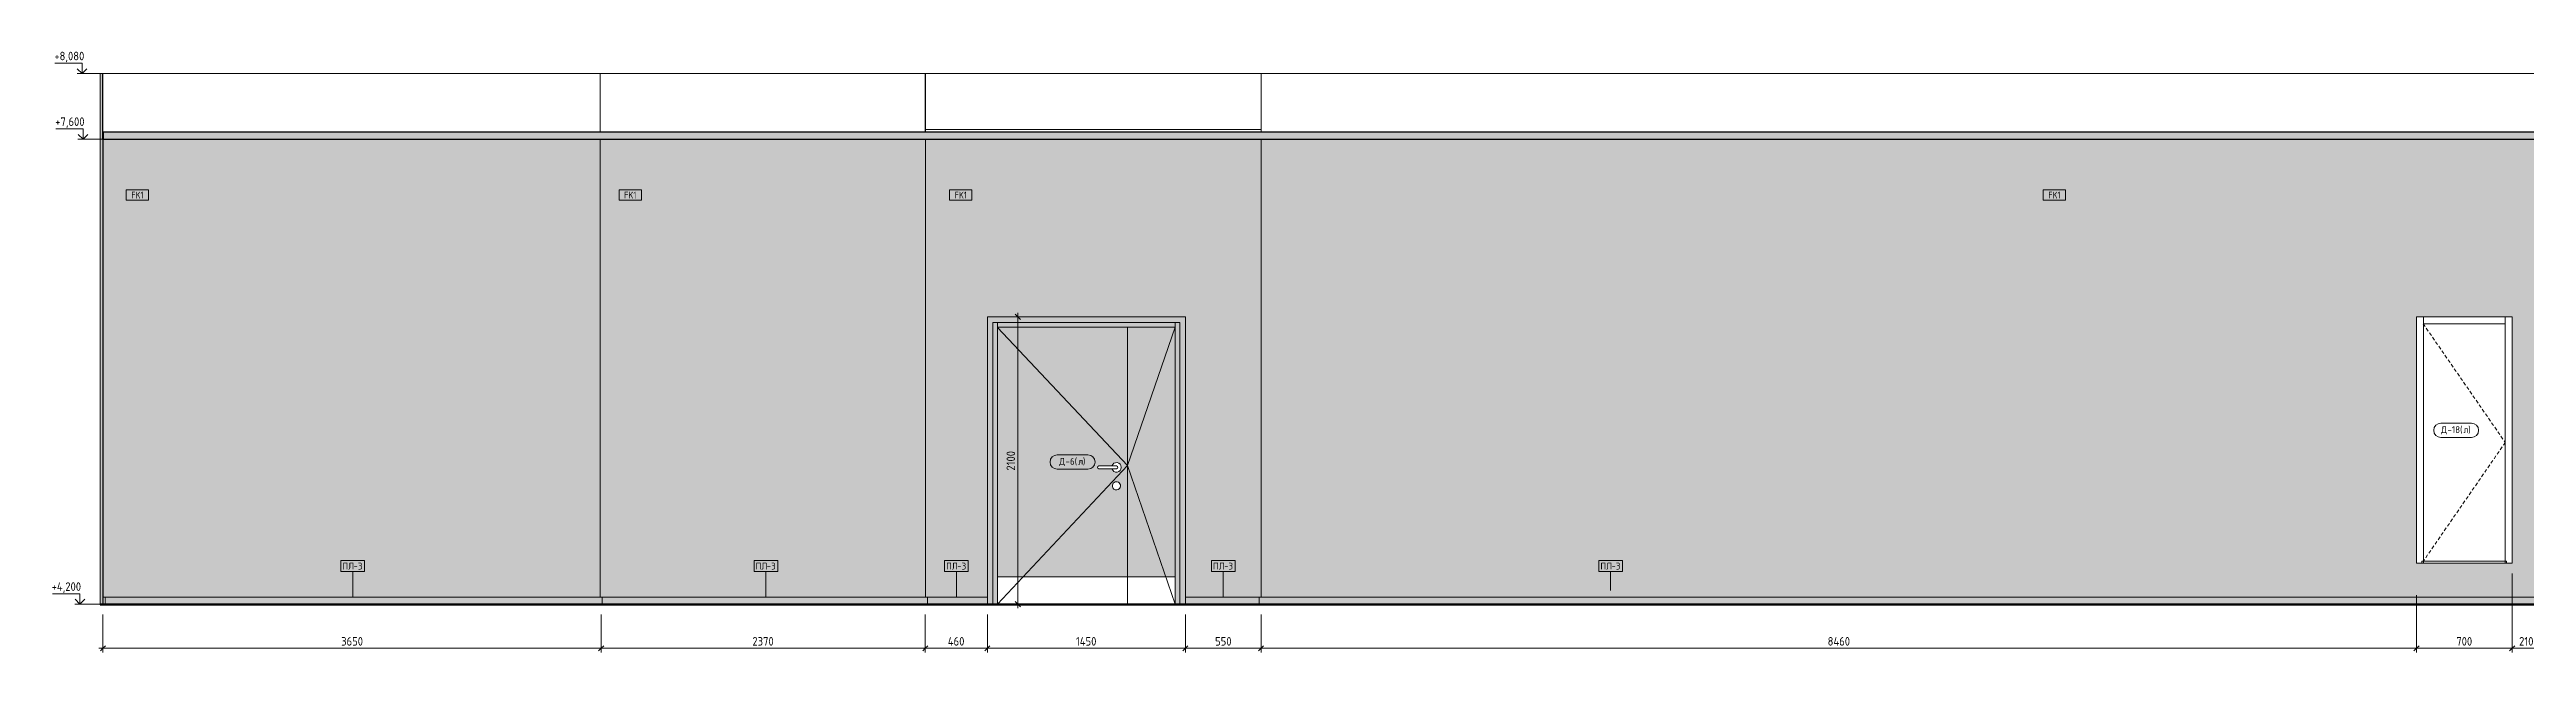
# Model space of a CAD drawing. Header units: millimetres. Extents: x 36646 to 169412, y -1987 to 12080.
# Drawn here: x 83045 to 101181, y 3847 to 8255 of the extents above; entities that cross this region are included whole.
import ezdxf

# ---------------------------------------------------------------- set-up
doc = ezdxf.new("R2010")
doc.units = ezdxf.units.MM
doc.linetypes.add('200_ШТРИХ__ш1_п0_6_', pattern=[40, 25, -15])
doc.linetypes.add('Штрих', pattern=[158.75, 79.375, -79.375])
for name, color, linetype, lineweight in [('A-ANNO-DIMS', 7, 'Continuous', 9), ('A-ANNO-DIMS-25', 7, 'Continuous', 9), ('A-DETL', 7, 'Continuous', 9), ('A-DOOR', 7, 'Continuous', 9), ('A-DOOR-3', 7, 'Штрих', 9), ('A-DOOR-4', 7, '200_ШТРИХ__ш1_п0_6_', 9), ('A-DOOR-FRAM-1', 7, 'Continuous', 9), ('A-DOOR-IDEN', 7, 'Continuous', 9), ('A-FLOR', 7, 'Continuous', 9), ('A-GENM', 7, 'Continuous', 9), ('A-GENM-IDEN', 7, 'Continuous', 9), ('A-WALL', 7, 'Continuous', 9), ('A-WALL-IDEN', 7, 'Continuous', 9), ('A-WALL-PATT', 7, 'Continuous', 9), ('G-ANNO-DIMS', 7, 'Continuous', 9), ('G-ANNO-DIMS-1', 7, 'Continuous', 20), ('I-WALL', 7, 'Continuous', 9)]:
    doc.layers.add(name, color=color, linetype=linetype, lineweight=lineweight)
for name, color, linetype, lineweight, true_color in [('A-CLNG-1', 7, 'Continuous', 9, 0x787878), ('A-CLNG-FNSH-1', 7, 'Continuous', 30, 0x3c3c3c), ('A-FLOR-FNSH-1', 7, 'Continuous', 30, 0x3c3c3c), ('A-WALL-3', 7, 'Continuous', 30, 0x3c3c3c), ('A-WALL-FNSH-2', 7, 'Continuous', 30, 0x3c3c3c), ('I-WALL-1', 7, 'Continuous', 9, 0x787878)]:
    doc.layers.add(name, color=color, linetype=linetype, lineweight=lineweight, true_color=true_color)
doc.styles.add('GOST Common_1', font='GOST_Common.ttf', dxfattribs={"height": 50})
doc.styles.add('GOST Common_2', font='GOST_Common.ttf', dxfattribs={"width": 0.9, "height": 50})
doc.styles.add('ISOCPEUR_1', font='isocpeur.ttf', dxfattribs={"width": 0.9, "height": 62.5})
doc.dimstyles.new('ISO-2_5_0_9К_БОЛЬШОЙ_2', dxfattribs={"dimscale": 304.8, "dimtxt": 62.248823, "dimasz": 0.123031, "dimexe": 0.098425, "dimexo": 0.246063, "dimgap": 0, "dimtad": 1, "dimdec": 0, "dimrnd": 10, "dimzin": 0, "dimdsep": 46, "dimtxsty": 'ISOCPEUR_1', "dimblk1": 'OBLIQUE', "dimblk2": 'OBLIQUE', "dimsah": 1, "dimcen": 0.09, "dimdle": 0.098425, "dimazin": 0, "dimtfac": 1, "dimtdec": 4, "dimtix": 1, "dimtmove": 0, "dimatfit": 3, "dimfxl": 1, "dimtvp": 1, "dimtolj": 1, "dimtzin": 0, "dimarcsym": 2})

# ---------------------------------------------------------------- blocks, each defined once
blk = doc.blocks.new('110_Дверь_СКБ_2Ст - Д-6_л__ ДОО_Дв_1450x2100h_Дверь из раздевальной в коридор-25835678-Развертка 2_30-2')
at = {"layer": 'A-DOOR'}
h = blk.add_hatch(color=256, dxfattribs=at)
h.paths.add_polyline_path([(45311, 4400), (46261, 4400), (46261, 6225), (45311, 6225), (45311, 5166)])
h.paths.add_polyline_path([(46183, 5035), (46175, 5035), (46168, 5038), (46162, 5042), (46157, 5047), (46153, 5054), (46151, 5061), (46151, 5069), (46153, 5076), (46157, 5083), (46161, 5088), (46168, 5092), (46175, 5094), (46182, 5095), (46190, 5094), (46197, 5090), (46203, 5085), (46207, 5080), (46210, 5072), (46211, 5065), (46210, 5058), (46207, 5051), (46203, 5045), (46197, 5040), (46190, 5037), (46185, 5035)])
h.paths.add_polyline_path([(46181, 5165), (46172, 5166), (46164, 5169), (46157, 5175), (46151, 5182), (46147, 5190), (46051, 5190), (46048, 5190), (46046, 5191), (46044, 5193), (46042, 5195), (46041, 5197), (46041, 5200), (46041, 5203), (46042, 5205), (46044, 5207), (46046, 5209), (46048, 5210), (46051, 5210), (46147, 5210), (46151, 5218), (46157, 5225), (46164, 5231), (46172, 5234), (46181, 5235), (46190, 5234), (46199, 5230), (46206, 5225), (46211, 5217), (46215, 5209), (46216, 5200), (46215, 5191), (46211, 5183), (46206, 5175), (46199, 5170), (46190, 5166), (46183, 5165)])
blk.add_hatch(color=256, dxfattribs=at).paths.add_polyline_path([(46611, 4400), (46611, 6225), (46261, 6225), (46261, 4400), (46490, 4400)])
at = {"layer": 'A-DOOR-FRAM-1'}
for points in [[(45236, 4200), (45261, 4200), (45261, 4202), (45276, 4202), (45276, 6260), (46646, 6260), (46646, 4202), (46661, 4202), (46661, 4200), (46686, 4200), (46686, 6300), (45236, 6300), (45236, 4202)], [(45276, 4202), (45311, 4202), (45311, 6260), (45276, 6260), (45276, 4400)], [(46611, 6225), (46611, 6260), (45311, 6260), (45311, 6225), (46605, 6225)], [(46631, 4202), (46646, 4202), (46646, 6260), (46611, 6260), (46611, 4202)]]:
    blk.add_hatch(color=256, dxfattribs=at).paths.add_polyline_path(points)
at = {"layer": 'A-DOOR'}
for p, q in [((46261, 6225), (45311, 6225)), ((45311, 4400), (45311, 6225)), ((46261, 6225), (46261, 4400)), ((46611, 6225), (46261, 6225)), ((46261, 4400), (46261, 6225)), ((46611, 6225), (46611, 4400)), ((46051, 5210), (46181, 5210)), ((46181, 5190), (46051, 5190)), ((46181, 5210), (46147, 5210)), ((46147, 5190), (46181, 5190)), ((45311, 4400), (46261, 4400)), ((45311, 4202), (45311, 4400)), ((46261, 4202), (46261, 4400)), ((46611, 4400), (46261, 4400)), ((46261, 4400), (46261, 4202)), ((46611, 4202), (46611, 4400))]:
    blk.add_line(p, q, dxfattribs=at)
for centre, radius, start, end in [((46051, 5200), 10, 90, 270), ((46181, 5200), 35, 0, 163.3985), ((46181, 5200), 35, 196.6015, 0), ((46181, 5065), 30, 0, 188.1699), ((46181, 5200), 10, 270, 90), ((46181, 5200), 10, 270, 90), ((46181, 5065), 30, 188.1699, 0)]:
    blk.add_arc(centre, radius, start, end, dxfattribs=at)
at = {"layer": 'A-DOOR-3'}
for p, q in [((46686, 6300), (45236, 6300)), ((45236, 4200), (45236, 6300)), ((46686, 6300), (45236, 6300)), ((45236, 4200), (45236, 6300)), ((46686, 4200), (46686, 6300)), ((46686, 4200), (46686, 6300))]:
    blk.add_line(p, q, dxfattribs=at)
at = {"layer": 'A-DOOR-FRAM-1'}
for p, q in [((45276, 4202), (45276, 6260)), ((45276, 6260), (46646, 6260)), ((45311, 6225), (45311, 6260)), ((45311, 6260), (45311, 4400)), ((46611, 6225), (45311, 6225)), ((46611, 6260), (46611, 6225)), ((46611, 6260), (46611, 4400)), ((46646, 6260), (46646, 4202))]:
    blk.add_line(p, q, dxfattribs=at)
blk = doc.blocks.new('110_Дверь_СКБ_1Ст - д-18 700x2100h_Технический шкаф ЭОМ и СС-23257539-Развертка 2_30-2')
at = {"layer": 'A-DOOR'}
for p, q in [((56350, 6250), (55750, 6250)), ((55750, 4514), (55750, 6250)), ((56350, 6250), (56350, 4514)), ((56350, 4514), (55750, 4514))]:
    blk.add_line(p, q, dxfattribs=at)
at = {"layer": 'A-DOOR-4'}
for p, q in [((55749, 6250), (56350, 5382)), ((56350, 5382), (55750, 4514))]:
    blk.add_line(p, q, dxfattribs=at)
at = {"layer": 'A-DOOR-FRAM-1'}
for p, q in [((55750, 6250), (55750, 6300)), ((55750, 6300), (55750, 4500)), ((56350, 6250), (55750, 6250)), ((56350, 6300), (56350, 6250)), ((56350, 6300), (56350, 4500)), ((55740, 4500), (55740, 4514)), ((56360, 4514), (55740, 4514)), ((56360, 4514), (56360, 4500))]:
    blk.add_line(p, q, dxfattribs=at)
blk = doc.blocks.new('Плинтус - Плинтус темный _ст_школа_-32862111-Развертка 2_30-2')
at = {"layer": 'A-GENM'}
blk.add_hatch(color=256, dxfattribs=at).paths.add_polyline_path([(38776, 4200), (42416, 4200), (42416, 4250), (38776, 4250)])
for p in [(38776, 4250), (42416, 4200)]:
    blk.add_line(p, (42416, 4250), dxfattribs=at)
blk = doc.blocks.new('Плинтус - Плинтус темный _ст_школа_-32862112-Развертка 2_30-2')
at = {"layer": 'A-GENM'}
blk.add_line((42416, 4250), (42416, 4200), dxfattribs=at)
blk = doc.blocks.new('Плинтус - Плинтус темный _ст_школа_-32862113-Развертка 2_30-2')
at = {"layer": 'A-GENM'}
blk.add_hatch(color=256, dxfattribs=at).paths.add_polyline_path([(43332, 4200), (44797, 4200), (44797, 4250), (42416, 4250), (42416, 4200), (42780, 4200)])
for p in [(42416, 4250), (44797, 4200)]:
    blk.add_line(p, (44797, 4250), dxfattribs=at)
blk = doc.blocks.new('Плинтус - Плинтус темный _ст_школа_-32862114-Развертка 2_30-2')
at = {"layer": 'A-GENM'}
blk.add_line((44797, 4250), (44797, 4200), dxfattribs=at)
blk = doc.blocks.new('Плинтус - Плинтус темный _ст_школа_-32862115-Развертка 2_30-2')
at = {"layer": 'A-GENM'}
blk.add_hatch(color=256, dxfattribs=at).paths.add_polyline_path([(47225, 4200), (47225, 4250), (46686, 4250), (46686, 4200), (46777, 4200)])
for p, q in [((46686, 4250), (47225, 4250)), ((46686, 4200), (46686, 4250))]:
    blk.add_line(p, q, dxfattribs=at)
blk = doc.blocks.new('Плинтус - Плинтус темный _ст_школа_-32862116-Развертка 2_30-2')
at = {"layer": 'A-GENM'}
blk.add_hatch(color=256, dxfattribs=at).paths.add_polyline_path([(45055, 4200), (45236, 4200), (45236, 4250), (44797, 4250), (44797, 4200)])
for p, q in [((44797, 4250), (45236, 4250)), ((45236, 4250), (45236, 4200))]:
    blk.add_line(p, q, dxfattribs=at)
blk = doc.blocks.new('Плинтус - Плинтус темный _ст_школа_-32862117-Развертка 2_30-2')
at = {"layer": 'A-GENM'}
blk.add_line((47225, 4200), (47225, 4250), dxfattribs=at)
blk = doc.blocks.new('Плинтус - Плинтус темный _ст_школа_-32862118-Развертка 2_30-2')
at = {"layer": 'A-GENM'}
blk.add_hatch(color=256, dxfattribs=at).paths.add_polyline_path([(59119, 4200), (59140, 4200), (59140, 4250), (47225, 4250), (47225, 4200), (58832, 4200)])
for p, q in [((47225, 4250), (47225, 4200)), ((47225, 4250), (59140, 4250)), ((59140, 4250), (59140, 4200))]:
    blk.add_line(p, q, dxfattribs=at)
blk = doc.blocks.new('Плинтус - Плинтус темный _ст_школа_-32862286-Развертка 2_30-2')
at = {"layer": 'A-GENM'}
for p, q in [((38776, 4250), (38761, 4250)), ((38761, 4250), (38761, 4200)), ((38761, 4200), (38776, 4200)), ((38776, 4200), (38776, 4250))]:
    blk.add_line(p, q, dxfattribs=at)
blk = doc.blocks.new('Высотные отметки - Стрелка_Верх-17668718-Развертка 2_30-2')
at = {"layer": 'G-ANNO-DIMS'}
for p, q in [((38608, 8155), (38408, 8155)), ((38645, 8080), (38570, 8080)), ((38608, 8080), (38608, 8155))]:
    blk.add_line(p, q, dxfattribs=at)
at = {"layer": 'G-ANNO-DIMS-1'}
for q in [(38572, 8115), (38643, 8115)]:
    blk.add_line((38608, 8080), q, dxfattribs=at)
blk = doc.blocks.new('DIMBLOCK38-Развертка 2_30-2')
at = {"layer": 'A-ANNO-DIMS-25'}
for p, q in [((101076, 4425), (101076, 3847)), ((101076, 3877), (101076, 4425)), ((101286, 4265), (101286, 3847)), ((101286, 3877), (101286, 4265)), ((101286, 3877), (101076, 3877))]:
    blk.add_line(p, q, dxfattribs=at)
at = {"layer": 'A-ANNO-DIMS-25', "lineweight": 20}
for p, q in [((101076, 3877), (101057, 3858)), ((101076, 3877), (101095, 3896)), ((101286, 3877), (101267, 3858)), ((101286, 3877), (101305, 3896))]:
    blk.add_line(p, q, dxfattribs=at)
at = {"layer": 'A-ANNO-DIMS-25', "color": 0, "insert": (101127, 3959), "char_height": 62.5, "width": 129.29, "attachment_point": 1, "line_spacing_factor": 1.149209, "style": 'ISOCPEUR_1'}
blk.add_mtext('210', dxfattribs=at)
blk = doc.blocks.new('_Oblique')
at = {"color": 0, "linetype": 'ByBlock', "lineweight": -2}
blk.add_line((-0.5, -0.5), (0.5, 0.5), dxfattribs=at)
blk = doc.blocks.new('DIMBLOCK39-Развертка 2_30-2')
at = {"layer": 'A-ANNO-DIMS-25'}
for p, q in [((101076, 4425), (101076, 3847)), ((101076, 3877), (101076, 4425)), ((100376, 4265), (100376, 3847)), ((100376, 3877), (100376, 4265)), ((101076, 3877), (100376, 3877))]:
    blk.add_line(p, q, dxfattribs=at)
at = {"layer": 'A-ANNO-DIMS-25', "lineweight": 20}
for p, q in [((100376, 3877), (100357, 3858)), ((100376, 3877), (100395, 3896)), ((101076, 3877), (101057, 3858)), ((101076, 3877), (101095, 3896))]:
    blk.add_line(p, q, dxfattribs=at)
at = {"layer": 'A-ANNO-DIMS-25', "color": 0, "insert": (100667, 3959), "char_height": 62.5, "width": 142.21, "attachment_point": 1, "line_spacing_factor": 1.149209, "style": 'ISOCPEUR_1'}
blk.add_mtext('700', dxfattribs=at)
blk = doc.blocks.new('DIMBLOCK40-Развертка 2_30-2')
at = {"layer": 'A-ANNO-DIMS-25'}
for p, q in [((100376, 4265), (100376, 3847)), ((100376, 3877), (100376, 4265)), ((91916, 4125), (91916, 3847)), ((91916, 3877), (91916, 4120)), ((100376, 3877), (91916, 3877))]:
    blk.add_line(p, q, dxfattribs=at)
at = {"layer": 'A-ANNO-DIMS-25', "lineweight": 20}
for p, q in [((91916, 3877), (91897, 3858)), ((91916, 3877), (91934, 3896)), ((100376, 3877), (100357, 3858)), ((100376, 3877), (100395, 3896))]:
    blk.add_line(p, q, dxfattribs=at)
at = {"layer": 'A-ANNO-DIMS-25', "color": 0, "insert": (96064, 3959), "char_height": 62.5, "width": 196.8, "attachment_point": 1, "line_spacing_factor": 1.149209, "style": 'ISOCPEUR_1'}
blk.add_mtext('8460', dxfattribs=at)
blk = doc.blocks.new('DIMBLOCK41-Развертка 2_30-2')
at = {"layer": 'A-ANNO-DIMS-25'}
for p, q in [((91362, 4125), (91362, 3847)), ((91362, 3877), (91362, 4120)), ((91916, 4125), (91916, 3847)), ((91916, 3877), (91916, 4120)), ((91916, 3877), (91362, 3877))]:
    blk.add_line(p, q, dxfattribs=at)
at = {"layer": 'A-ANNO-DIMS-25', "lineweight": 20}
for p, q in [((91362, 3877), (91343, 3858)), ((91362, 3877), (91380, 3896)), ((91916, 3877), (91897, 3858)), ((91916, 3877), (91934, 3896))]:
    blk.add_line(p, q, dxfattribs=at)
at = {"layer": 'A-ANNO-DIMS-25', "color": 0, "insert": (91579, 3959), "char_height": 62.5, "width": 142.21, "attachment_point": 1, "line_spacing_factor": 1.149209, "style": 'ISOCPEUR_1'}
blk.add_mtext('550', dxfattribs=at)
blk = doc.blocks.new('DIMBLOCK42-Развертка 2_30-2')
at = {"layer": 'A-ANNO-DIMS-25'}
for p, q in [((89912, 4125), (89912, 3847)), ((89912, 3877), (89912, 4120)), ((91362, 4125), (91362, 3847)), ((91362, 3877), (91362, 4120)), ((91362, 3877), (89912, 3877))]:
    blk.add_line(p, q, dxfattribs=at)
at = {"layer": 'A-ANNO-DIMS-25', "lineweight": 20}
for p, q in [((89912, 3877), (89893, 3858)), ((89912, 3877), (89930, 3896)), ((91362, 3877), (91343, 3858)), ((91362, 3877), (91380, 3896))]:
    blk.add_line(p, q, dxfattribs=at)
at = {"layer": 'A-ANNO-DIMS-25', "color": 0, "insert": (90560, 3959), "char_height": 62.5, "width": 183.87, "attachment_point": 1, "line_spacing_factor": 1.149209, "style": 'ISOCPEUR_1'}
blk.add_mtext('1450', dxfattribs=at)
blk = doc.blocks.new('DIMBLOCK43-Развертка 2_30-2')
at = {"layer": 'A-ANNO-DIMS-25'}
for p, q in [((89457, 4125), (89457, 3847)), ((89457, 3877), (89457, 4120)), ((89912, 4125), (89912, 3847)), ((89912, 3877), (89912, 4120)), ((89912, 3877), (89457, 3877))]:
    blk.add_line(p, q, dxfattribs=at)
at = {"layer": 'A-ANNO-DIMS-25', "lineweight": 20}
for p, q in [((89457, 3877), (89438, 3858)), ((89457, 3877), (89475, 3896)), ((89912, 3877), (89893, 3858)), ((89912, 3877), (89930, 3896))]:
    blk.add_line(p, q, dxfattribs=at)
at = {"layer": 'A-ANNO-DIMS-25', "color": 0, "insert": (89622, 3959), "char_height": 62.5, "width": 149.4, "attachment_point": 1, "line_spacing_factor": 1.149209, "style": 'ISOCPEUR_1'}
blk.add_mtext('460', dxfattribs=at)
blk = doc.blocks.new('DIMBLOCK44-Развертка 2_30-2')
at = {"layer": 'A-ANNO-DIMS-25'}
for p, q in [((87083, 4125), (87083, 3847)), ((87083, 3877), (87083, 4120)), ((89457, 4125), (89457, 3847)), ((89457, 3877), (89457, 4120)), ((89457, 3877), (87083, 3877))]:
    blk.add_line(p, q, dxfattribs=at)
at = {"layer": 'A-ANNO-DIMS-25', "lineweight": 20}
for p, q in [((87083, 3877), (87064, 3858)), ((87083, 3877), (87102, 3896)), ((89457, 3877), (89438, 3858)), ((89457, 3877), (89475, 3896))]:
    blk.add_line(p, q, dxfattribs=at)
at = {"layer": 'A-ANNO-DIMS-25', "color": 0, "insert": (88191, 3959), "char_height": 62.5, "width": 189.62, "attachment_point": 1, "line_spacing_factor": 1.149209, "style": 'ISOCPEUR_1'}
blk.add_mtext('2370', dxfattribs=at)
blk = doc.blocks.new('DIMBLOCK45-Развертка 2_30-2')
at = {"layer": 'A-ANNO-DIMS-25'}
for p, q in [((83436, 4125), (83436, 3847)), ((83436, 3877), (83436, 4120)), ((87083, 4125), (87083, 3847)), ((87083, 3877), (87083, 4120)), ((87083, 3877), (83406, 3877))]:
    blk.add_line(p, q, dxfattribs=at)
at = {"layer": 'A-ANNO-DIMS-25', "lineweight": 20}
for p, q in [((83436, 3877), (83417, 3858)), ((83436, 3877), (83455, 3896)), ((87083, 3877), (87064, 3858)), ((87083, 3877), (87102, 3896))]:
    blk.add_line(p, q, dxfattribs=at)
at = {"layer": 'A-ANNO-DIMS-25', "color": 0, "insert": (85180, 3959), "char_height": 62.5, "width": 189.62, "attachment_point": 1, "line_spacing_factor": 1.149209, "style": 'ISOCPEUR_1'}
blk.add_mtext('3650', dxfattribs=at)
blk = doc.blocks.new('М_стена_0001 - Типоразмер_без рамки-25382661-Развертка 2_30-2')
at = {"layer": 'A-WALL-IDEN'}
for p, q in [((39094, 7229), (38931, 7229)), ((38931, 7229), (38931, 7154)), ((38931, 7154), (39094, 7154)), ((39094, 7154), (39094, 7229))]:
    blk.add_line(p, q, dxfattribs=at)
blk = doc.blocks.new('М_двери - Типоразмер_рамка-25223575-Развертка 2_30-2')
at = {"layer": 'A-DOOR-IDEN'}
for p, q in [((45972, 5291), (45747, 5291)), ((45747, 5187), (45972, 5187))]:
    blk.add_line(p, q, dxfattribs=at)
for centre, start, end in [((45747, 5239), 90, 270), ((45972, 5239), 270, 90)]:
    blk.add_arc(centre, 52, start, end, dxfattribs=at)
blk = doc.blocks.new('Mark Reiling - Mark Reiling-26174330-Развертка 2_30-2')
at = {"layer": 'A-GENM-IDEN'}
for p, q in [((40502, 4518), (40502, 4439)), ((40502, 4518), (40675, 4518)), ((40675, 4518), (40502, 4518)), ((40502, 4518), (40502, 4439)), ((40502, 4439), (40675, 4439)), ((40502, 4439), (40675, 4439)), ((40675, 4439), (40675, 4518)), ((40675, 4439), (40675, 4518))]:
    blk.add_line(p, q, dxfattribs=at)
blk = doc.blocks.new('DIMBLOCK51-Развертка 2_30-2')
at = {"layer": 'A-ANNO-DIMS-25'}
for p, q in [((90086, 6300), (90164, 6300)), ((90134, 6300), (90086, 6300)), ((90134, 6330), (90134, 4170)), ((90086, 4200), (90164, 4200)), ((90134, 4200), (90086, 4200))]:
    blk.add_line(p, q, dxfattribs=at)
at = {"layer": 'A-ANNO-DIMS-25', "lineweight": 20}
for p, q in [((90134, 6300), (90115, 6319)), ((90134, 6300), (90153, 6281)), ((90134, 4200), (90115, 4219)), ((90134, 4200), (90153, 4181))]:
    blk.add_line(p, q, dxfattribs=at)
at = {"layer": 'A-ANNO-DIMS-25', "color": 0, "insert": (90052, 5176), "char_height": 62.5, "width": 176.69, "attachment_point": 1, "rotation": 90, "line_spacing_factor": 1.149209, "style": 'ISOCPEUR_1'}
blk.add_mtext('2100', dxfattribs=at)

msp = doc.modelspace()

# ---------------------------------------------------------------- hatches: boundary and pattern name
at = {"layer": 'A-CLNG-1'}
msp.add_hatch(color=256, dxfattribs=at).paths.add_polyline_path([(111544.9671, 7600), (120134.8155, 7600), (120134.8155, 7650), (83436.8154, 7650), (83436.8154, 7600), (111435.8155, 7600)])
at = {"layer": 'A-FLOR'}
for points in [[(90939.3741, 4200), (90968.3255, 4200), (90968.3255, 4202), (89936.5286, 4202), (89936.8155, 4200), (90936.5286, 4200)], [(91286.5286, 4200), (91336.5286, 4200), (91336.5286, 4202), (90968.3255, 4202), (90968.3255, 4200), (91276.4991, 4200)]]:
    msp.add_hatch(color=256, dxfattribs=at).paths.add_polyline_path(points)
at = {"layer": 'A-WALL-PATT'}
h = msp.add_hatch(color=256, dxfattribs=at)
h.paths.add_polyline_path([(87076.801, 4250), (87076.8155, 4250), (87076.8155, 7600), (87075.8155, 7600), (87075.8155, 4250)])
h.paths.add_polyline_path([(87075.9309, 7650), (87076.8155, 7650.0137), (87076.7711, 8080), (87075.8155, 8080), (87075.8155, 7650)])
h = msp.add_hatch(color=256, dxfattribs=at)
h.paths.add_polyline_path([(89457.5141, 4250), (89457.5286, 4250), (89457.5286, 7600), (89456.5286, 7600), (89456.5286, 4250)])
h.paths.add_polyline_path([(89456.5286, 7650), (89457.5286, 7650), (89457.3104, 8080), (89456.5286, 8080), (89456.5286, 7670)])
h = msp.add_hatch(color=256, dxfattribs=at)
h.paths.add_polyline_path([(83436.8154, 4250), (87075.8155, 4250), (87075.8155, 7600), (83436.8154, 7600), (83436.8154, 4437.7694)])
h.paths.add_polyline_path([(83436.8154, 7600), (83436.8154, 7650), (83435.8154, 7650), (83435.8154, 7600)])
for points in [[(87076.8155, 4250), (89456.5286, 4250), (89456.5286, 7600), (87076.8155, 7600), (87076.8155, 4255.6555)], [(89472.5286, 4250), (89911.5286, 4250), (89911.5286, 6300), (91361.5286, 6300), (91361.5286, 4250), (91915.5286, 4250), (91915.5286, 7600), (89457.5286, 7600), (89457.5286, 4250), (89468.3381, 4250)]]:
    msp.add_hatch(color=256, dxfattribs=at).paths.add_polyline_path(points)
h = msp.add_hatch(color=256, dxfattribs=at)
h.paths.add_polyline_path([(91915.5286, 4250), (106055.8155, 4250), (106055.8155, 7600), (91915.5286, 7600), (91915.5286, 4680.5879)])
h.paths.add_polyline_path([(101785.8564, 4500), (101285.8155, 4500), (101285.8155, 6300), (101985.8155, 6300), (101985.8155, 4500), (101803.7142, 4500)])
h.paths.add_polyline_path([(102394.2192, 4500), (102205.8155, 4500), (102205.8155, 6300), (102905.8155, 6300), (102905.8155, 4500), (102646.9544, 4500)])
h.paths.add_polyline_path([(103795.0851, 4500), (103115.8155, 4500), (103115.8155, 6300), (103815.8155, 6300), (103815.8155, 4500)])
h.paths.add_polyline_path([(100375.8155, 4500), (100375.8155, 6300), (101075.8155, 6300), (101075.8155, 4500), (100637.7258, 4500)])
at = {"layer": 'I-WALL'}
msp.add_hatch(color=256, dxfattribs=at).paths.add_polyline_path([(91915.5286, 7650), (91916.5286, 7650), (91916.4841, 8080), (91915.5286, 8080), (91915.5286, 7670)])
at = {"layer": 'I-WALL-1'}
h = msp.add_hatch(dxfattribs=at)
h.set_pattern_fill('FP_19', color=256, style=0, pattern_type=2)
h.set_pattern_definition([(0, (99442.9715, 0), (30.48, 7.62), [2.515, -20.345, 2.515, -20.345, -121.92]), (0, (99442.9715, 0), (30.48, 7.62), [-45.72, 2.515, -43.205, 2.515, -20.345, -53.34]), (0, (99442.9715, 0), (30.48, 7.62), [-114.3, 2.515, -12.725, 2.515, -35.585]), (120, (99454.4015, 3.81), (-21.8391136, 22.5864543), [2.515, -20.345, 2.515, -20.345, -121.92]), (120, (99454.4015, 3.81), (-21.8391136, 22.5864543), [-45.72, 2.515, -43.205, 2.515, -20.345, -53.34]), (120, (99454.4015, 3.81), (-21.8391136, 22.5864543), [-114.3, 2.515, -12.725, 2.515, -35.585]), (240, (99458.2115, 19.05), (-8.6408864, -30.2064543), [2.515, -20.345, 2.515, -20.345, -121.92]), (240, (99458.2115, 19.05), (-8.6408864, -30.2064543), [-45.72, 2.515, -43.205, 2.515, -20.345, -53.34]), (240, (99458.2115, 19.05), (-8.6408864, -30.2064543), [-114.3, 2.515, -12.725, 2.515, -35.585])])
h.paths.add_polyline_path([(83435.8154, 4200), (83435.8154, 8080), (83415.8154, 8080), (83415.8154, 4200)])

# ---------------------------------------------------------------- linework, layer by layer
at = {"layer": 'A-CLNG-FNSH-1'}
for p, q in [((120134.8155, 7650), (83436.8154, 7650)), ((83436.8154, 7650), (83436.8154, 7600)), ((83436.8154, 7600), (120134.8155, 7600))]:
    msp.add_line(p, q, dxfattribs=at)
at = {"layer": 'A-DETL'}
for q in [(89986.5286, 6223.5244), (91286.5286, 6225), (89986.5286, 4200), (91286.5286, 4200)]:
    msp.add_line((90936.5286, 5212.5), q, dxfattribs=at)
at = {"layer": 'A-FLOR'}
for p, q in [((83415.8154, 8080), (120155.9471, 8080)), ((91915.573, 7670), (89457.5286, 7670)), ((89936.5286, 4202), (91336.5286, 4202)), ((89936.5286, 4200), (89936.5286, 4202)), ((90968.3255, 4200), (90968.3255, 4202)), ((91336.5286, 4202), (91336.5286, 4200))]:
    msp.add_line(p, q, dxfattribs=at)
at = {"layer": 'A-FLOR-FNSH-1'}
for p, q in [((120155.8155, 4200), (83415.7657, 4200)), ((83415.7657, 4195), (120155.9471, 4195))]:
    msp.add_line(p, q, dxfattribs=at)
at = {"layer": 'A-GENM-IDEN'}
for p, q in [((85264.3155, 4250), (85264.3155, 4437.9553)), ((88289.672, 4250), (88289.672, 4437.9553)), ((89684.5286, 4250), (89684.5286, 4437.9553)), ((91638.5286, 4250), (91638.5286, 4437.9553)), ((94475.1006, 4300), (94475.1006, 4437.9553))]:
    msp.add_line(p, q, dxfattribs=at)
at = {"layer": 'A-WALL'}
msp.add_line((83415.8154, 4200), (83415.8154, 8080), dxfattribs=at)
at = {"layer": 'A-WALL-3'}
for p, q in [((83415.8154, 8080.0472), (83415.8154, 8080)), ((83435.8154, 7600), (83435.8154, 8080.0472))]:
    msp.add_line(p, q, dxfattribs=at)
at = {"layer": 'A-WALL-FNSH-2'}
for p, q in [((83435.8154, 7600), (83435.8154, 4200)), ((83436.8154, 7600), (83435.8154, 7600)), ((83436.8154, 4200), (83436.8154, 7600))]:
    msp.add_line(p, q, dxfattribs=at)
at = {"layer": 'G-ANNO-DIMS'}
for p, q in [((83462.3514, 8080), (83283.3606, 8080)), ((83504.4621, 7600), (83289.9606, 7600)), ((83479.3028, 4200), (83266.6941, 4200))]:
    msp.add_line(p, q, dxfattribs=at)
at = {"layer": 'I-WALL'}
for p, q in [((83415.8154, 8080), (83415.7657, 8080)), ((87075.8155, 7650), (87075.8155, 8080)), ((87076.8155, 8080), (87076.8155, 7650)), ((89456.5286, 7650), (89456.5286, 8080)), ((89457.5286, 8080), (89457.5286, 7650)), ((91915.5286, 7650), (91915.5286, 8080)), ((91916.5286, 8080), (91916.5286, 7650)), ((83436.8154, 7650), (83435.8154, 7650)), ((87076.8155, 7600), (87076.8155, 4250)), ((89457.5286, 7600), (89457.5286, 4250)), ((91915.5286, 7600), (91915.5286, 4250)), ((89911.5286, 4250), (89911.5286, 6300)), ((89911.5286, 6300), (91361.5286, 6300)), ((91361.5286, 6300), (91361.5286, 4250)), ((100375.8155, 4500), (100375.8155, 6300)), ((100375.8155, 6300), (101075.8155, 6300)), ((101075.8155, 6300), (101075.8155, 4500)), ((101075.8155, 4500), (100375.8155, 4500)), ((83415.8154, 4195), (83415.8154, 4200))]:
    msp.add_line(p, q, dxfattribs=at)

# ---------------------------------------------------------------- block references
at = {"layer": 'A-DOOR'}
for name in ['110_Дверь_СКБ_2Ст - Д-6_л__ ДОО_Дв_1450x2100h_Дверь из раздевальной в коридор-25835678-Развертка 2_30-2', '110_Дверь_СКБ_1Ст - д-18 700x2100h_Технический шкаф ЭОМ и СС-23257539-Развертка 2_30-2']:
    msp.add_blockref(name, (44675.8155, 0), dxfattribs=at)
at = {"layer": 'A-DOOR-IDEN'}
for p in [(54806.6715, 231.8437), (44675.8155, 0)]:
    msp.add_blockref('М_двери - Типоразмер_рамка-25223575-Развертка 2_30-2', p, dxfattribs=at)
at = {"layer": 'A-GENM'}
for name in ['Плинтус - Плинтус темный _ст_школа_-32862286-Развертка 2_30-2', 'Плинтус - Плинтус темный _ст_школа_-32862111-Развертка 2_30-2', 'Плинтус - Плинтус темный _ст_школа_-32862112-Развертка 2_30-2', 'Плинтус - Плинтус темный _ст_школа_-32862113-Развертка 2_30-2', 'Плинтус - Плинтус темный _ст_школа_-32862114-Развертка 2_30-2', 'Плинтус - Плинтус темный _ст_школа_-32862116-Развертка 2_30-2', 'Плинтус - Плинтус темный _ст_школа_-32862115-Развертка 2_30-2', 'Плинтус - Плинтус темный _ст_школа_-32862117-Развертка 2_30-2', 'Плинтус - Плинтус темный _ст_школа_-32862118-Развертка 2_30-2']:
    msp.add_blockref(name, (44675.8155, 0), dxfattribs=at)
at = {"layer": 'A-GENM-IDEN'}
for p in [(44675.8155, 0), (47701.1721, 0), (49096.0287, 0), (51050.0287, 0), (53886.6006, 0)]:
    msp.add_blockref('Mark Reiling - Mark Reiling-26174330-Развертка 2_30-2', p, dxfattribs=at)
at = {"layer": 'A-WALL-IDEN'}
for p in [(44675.8155, 0), (48284.0349, 0), (50704.3756, 0), (58712.114, 0)]:
    msp.add_blockref('М_стена_0001 - Типоразмер_без рамки-25382661-Развертка 2_30-2', p, dxfattribs=at)
at = {"layer": 'G-ANNO-DIMS'}
for p in [(44675.8155, 0), (44682.4156, -480), (44659.1491, -3880)]:
    msp.add_blockref('Высотные отметки - Стрелка_Верх-17668718-Развертка 2_30-2', p, dxfattribs=at)

# ---------------------------------------------------------------- texts
at = {"layer": 'A-DOOR-IDEN', "char_height": 50, "attachment_point": 1, "style": 'GOST Common_1'}
for s, insert, width in [('\\fGOST Common|b0|i0|c204|p34|;Д', (100556.0045, 5501.0133), 56.118125), ('-18(', (100602.3066, 5501.0133), 142.299531), ('\\fGOST Common|b0|i0|c204|p34|;л', (100719.7154, 5501.0133), 42.088594), ('\\fGOST Common|b0|i0|c204|p34|;)', (100754.442, 5501.0133), 24.050625), ('\\fGOST Common|b0|i0|c204|p34|;Д', (90437.5235, 5269.1696), 56.118125), ('-6(', (90483.8256, 5269.1696), 112.23625), ('\\fGOST Common|b0|i0|c204|p34|;)', (90611.1563, 5269.1696), 24.050625), ('\\fGOST Common|b0|i0|c204|p34|;л', (90576.4297, 5269.1696), 42.088594)]:
    msp.add_mtext(s, dxfattribs=dict(at, insert=insert, width=width))
at = {"layer": 'A-GENM-IDEN', "char_height": 50, "attachment_point": 1, "style": 'GOST Common_1'}
for s, insert, width in [('ПЛ', (85189.1673, 4502.8485), 98.206719), ('-3', (85270.196, 4502.8485), 86.181406), ('ПЛ', (88214.5239, 4502.8485), 98.206719), ('-3', (88295.5526, 4502.8485), 86.181406), ('ПЛ', (89609.3805, 4502.8485), 98.206719), ('-3', (89690.4091, 4502.8485), 86.181406), ('ПЛ', (91563.3805, 4502.8485), 98.206719), ('-3', (91644.4091, 4502.8485), 86.181406), ('ПЛ', (94399.9525, 4502.8485), 98.206719), ('-3', (94480.9811, 4502.8485), 86.181406)]:
    msp.add_mtext(s, dxfattribs=dict(at, insert=insert, width=width))
at = {"layer": 'A-WALL-IDEN', "char_height": 50, "width": 111.835406, "attachment_point": 1, "style": 'GOST Common_2'}
for insert in [(83643.4666, 7215.6282), (87251.686, 7215.6282), (89672.0267, 7215.6282), (97679.7651, 7215.6282)]:
    msp.add_mtext('FK1', dxfattribs=dict(at, insert=insert))

# ---------------------------------------------------------------- dimensions: what is measured, and where the dimension line sits
at = {"layer": 'A-ANNO-DIMS'}
dim = msp.add_linear_dim(base=(90134.0303, 4200), p1=(90160.5468, 6300), p2=(90160.5468, 4200), angle=90, dimstyle='ISO-2_5_0_9К_БОЛЬШОЙ_2', override={"dimpost": '<>', "dimfxl": 2100}, dxfattribs=at)
dim.commit()
dim.dimension.update_dxf_attribs({"geometry": 'DIMBLOCK51-Развертка 2_30-2', "text_midpoint": (90102.7803, 5250)})
for base, p1, p2, override, picture, middle in [((100375.8155, 3876.9153), (101075.8155, 4500), (100375.8155, 4340), {"dimpost": '<>', "dimfxl": 718.052923}, 'DIMBLOCK39-Развертка 2_30-2', (100725.8155, 3908.1653)), ((101075.8155, 3876.9153), (101285.8155, 4340), (101075.8155, 4500), {"dimpost": '<>', "dimfxl": 264.007576}, 'DIMBLOCK38-Развертка 2_30-2', (101180.8155, 3908.1653)), ((87082.9477, 3876.9153), (89456.5286, 4200), (87082.9477, 4200), {"dimpost": '<>', "dimfxl": 2373.5809}, 'DIMBLOCK44-Развертка 2_30-2', (88269.7381, 3908.1653)), ((89456.5286, 3876.9153), (89911.5286, 4200), (89456.5286, 4200), {"dimpost": '<>', "dimfxl": 455}, 'DIMBLOCK43-Развертка 2_30-2', (89684.0286, 3908.1653)), ((89911.5286, 3876.9153), (91361.5286, 4200), (89911.5286, 4200), {"dimpost": '<>', "dimfxl": 1450}, 'DIMBLOCK42-Развертка 2_30-2', (90636.5286, 3908.1653)), ((91361.5286, 3876.9153), (91915.5286, 4200), (91361.5286, 4200), {"dimpost": '<>', "dimfxl": 554}, 'DIMBLOCK41-Развертка 2_30-2', (91638.5286, 3908.1653)), ((91915.5286, 3876.9153), (100375.8155, 4340), (91915.5286, 4200), {"dimpost": '<>', "dimfxl": 8461.445179}, 'DIMBLOCK40-Развертка 2_30-2', (96145.672, 3908.1653))]:
    dim = msp.add_linear_dim(base=base, p1=p1, p2=p2, dimstyle='ISO-2_5_0_9К_БОЛЬШОЙ_2', override=override, dxfattribs=at)
    dim.commit()
    dim.dimension.update_dxf_attribs({"geometry": picture, "text_midpoint": middle})

# ---------------------------------------------------------------- next in the draw order: texts
at = {"layer": 'G-ANNO-DIMS', "char_height": 62.5, "attachment_point": 1, "line_spacing_factor": 1.149209, "style": 'ISOCPEUR_1', "bg_fill": 3, "box_fill_scale": 1.25, "bg_fill_color": 256, "bg_fill_true_color": 13158600, "bg_fill_transparency": 0}
for s, insert, width in [('+8,080', (83079.7333, 8239.1535), 254.70544), ('+7,600', (83086.3333, 7759.1535), 254.70544), ('+4,200', (83060.2658, 4359.1535), 261.427871)]:
    msp.add_mtext(s, dxfattribs=dict(at, insert=insert, width=width))

# ---------------------------------------------------------------- next in the draw order: dimensions: what is measured, and where the dimension line sits
at = {"layer": 'A-ANNO-DIMS'}
dim = msp.add_linear_dim(base=(83435.8154, 3876.9153), p1=(87082.9477, 4200), p2=(83435.8154, 4200), dimstyle='ISO-2_5_0_9К_БОЛЬШОЙ_2', override={"dimpost": '<>', "dimfxl": 3647.132264}, dxfattribs=at)
dim.commit()
dim.dimension.update_dxf_attribs({"geometry": 'DIMBLOCK45-Развертка 2_30-2', "text_midpoint": (85259.3816, 3908.1653)})

doc.saveas('drawing.dxf')
